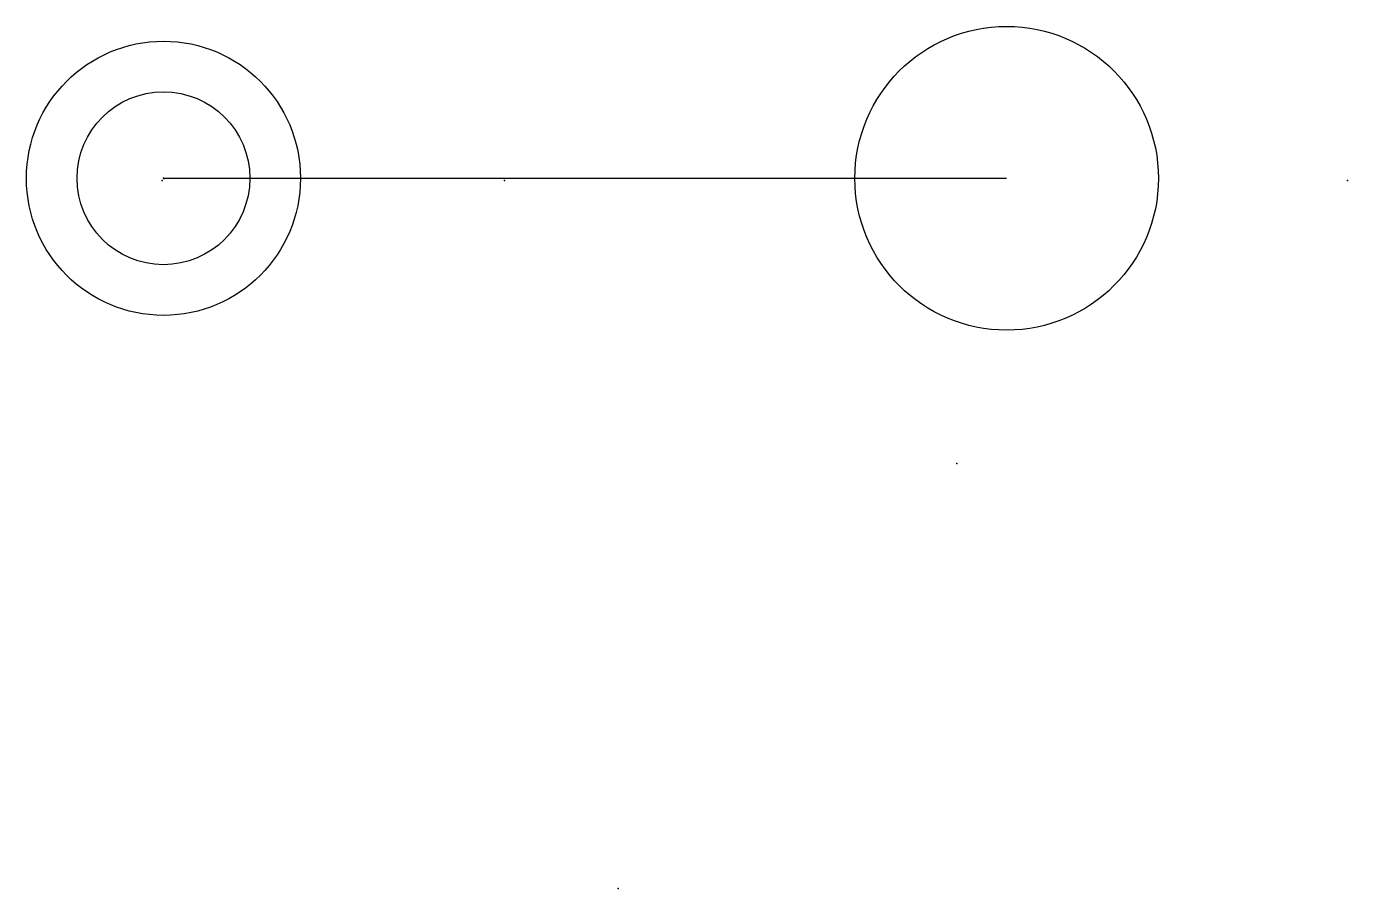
# Model space of a CAD drawing. Header units: inches. Extents: x -25 to 289, y -151 to 53.
import ezdxf

# ---------------------------------------------------------------- set-up
doc = ezdxf.new("R2010")
doc.units = ezdxf.units.IN
doc.header["$MEASUREMENT"] = 0

msp = doc.modelspace()

# ---------------------------------------------------------------- linework, layer by layer
msp.add_line((7.71, 17.14), (207.71, 17.14))
for centre, radius in [((207.71, 17.14), 36), ((7.71, 17.14), 32.5), ((7.71, 17.14), 20.5)]:
    msp.add_circle(centre, radius)
for p in [(7.41, 16.62), (7.41, 16.62), (7.41, 16.62), (7.41, 16.62), (7.71, 17.14), (7.71, 17.14), (7.71, 17.14), (7.71, 17.14), (7.71, 17.14), (7.71, 17.14), (7.71, 17.14), (7.71, 17.14), (7.71, 17.14), (7.71, 17.14), (7.88, 17.08), (88.58, 16.62), (288.58, 16.62), (195.93, -50.48), (115.6, -151.26)]:
    msp.add_point(p)

doc.saveas('drawing.dxf')
